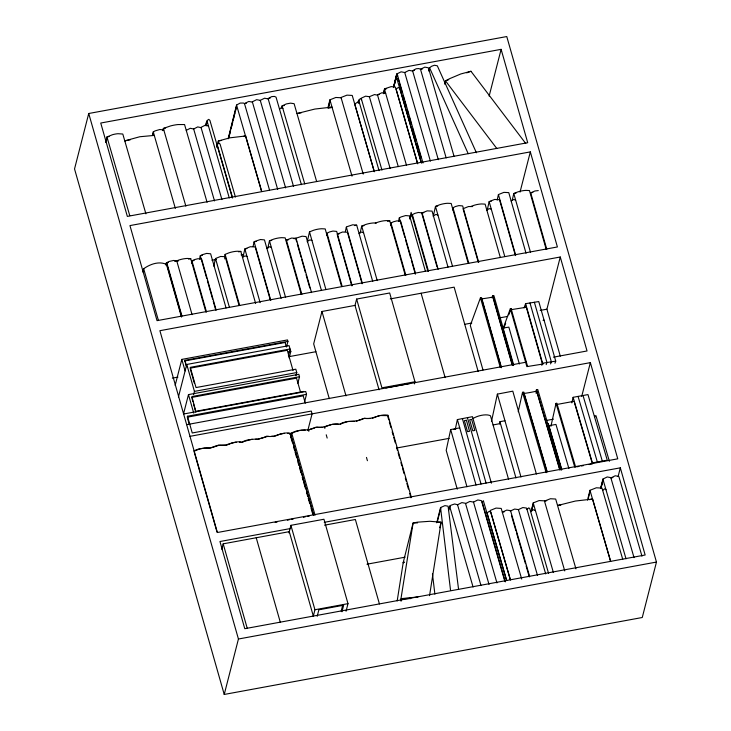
<?xml version="1.0" encoding="UTF-8"?>
<svg xmlns="http://www.w3.org/2000/svg" width="731" height="731" viewBox="0 0 731 731"><rect width="100%" height="100%" fill="white"/><g stroke="black" fill="none" stroke-linecap="round" stroke-linejoin="round"><path stroke-width="1.1" d="M397.171 600.964L403.22 562.568L413.097 522.985L417.565 522.162L429.919 521.285L441.113 522.226L429.545 595.664M459.726 427.845L450.671 429.581L446.193 450.342L457.259 489.185M455.267 429.325L457.368 419.585L472.454 416.679L491.406 483.191M491.488 421.376L497.372 394.119L512.797 391.158L536.399 474.017M499.456 423.907L499.931 421.705L504.957 420.736M518.215 411.736L522.537 392.309L523.78 392.081L547.09 471.349M535.96 391.917L536.435 389.751L537.733 389.513L561.353 469.869M536.097 393.333L536.591 391.131A63.222 27.467 -16.4 0 1 523.935 393.461L547.035 472.016M550.918 426.319L556.026 403.375L556.848 403.229L575.617 467.045M571.87 402.882L573.113 397.317L587.971 394.585L607.26 460.183L592.402 462.924L573.113 397.317M142.929 272.042L143.678 268.734C150.038 264.202 158.947 260.876 166.467 264.394L181.462 317.016M165.9 265.061L166.403 262.858L169.044 261.488L173.667 260.446L176.747 260.885L192.07 314.659M166.229 264.796L166.723 262.612L181.882 315.829M191.449 263.096L191.942 260.903L194.409 259.633L197.9 258.719L201.619 259.066L216.157 310.118M199.526 259.066L200.276 255.759L202.003 254.79L206.645 253.41L210.629 253.785L226.053 307.952M213.781 266.166L215.517 258.518L220.607 256.462L225.185 256.682L239.101 305.549M224.618 256.608L225.121 254.397L229.013 252.816A13.779 5.583 -15.9 0 1 237.319 251.245L240.81 251.418L255.649 303.502M224.691 258.865L225.185 256.682M243.094 256.663L244.848 248.933L250.294 246.731L255.192 246.959L270.187 299.591M253.109 246.274L254.105 241.86L254.955 241.358L260.483 239.521L264.458 239.896L281.115 298.367M267.71 248.558L269.465 240.828L273.357 239.247A13.779 5.583 -15.9 0 1 281.663 237.676L285.154 237.849L301.3 294.52M307.248 241.842L309.496 231.901L313.398 230.32A13.779 5.583 -15.9 0 1 321.695 228.748L325.194 228.922L341.605 286.561M326.519 235.428L327.013 233.244L329.48 231.965L332.961 231.06L336.68 231.407L352.15 285.711M345.343 231.553L346.348 227.14L347.188 226.628L352.717 224.792L356.691 225.166L372.728 281.462M360.2 232.732L361.699 226.107L365.591 224.527A13.779 5.583 -15.9 0 1 373.897 222.946L376.319 222.992M390.473 225.239L390.975 223.056L393.442 221.776L396.924 220.872L400.643 221.219L415.491 273.348M398.55 221.219L399.309 217.902L401.036 216.943L405.678 215.563L409.652 215.937L425.369 271.091M409.625 219.008L411.124 212.383L427.891 271.238M411.873 216.851L412.366 214.667L414.833 213.388L418.315 212.474L422.034 212.822L438.125 269.3M433.218 216.376L435.475 206.444L439.368 204.863A13.779 5.583 -15.9 0 1 447.664 203.282L451.164 203.456L468.205 263.27M452.489 209.961L452.982 207.778L455.45 206.507L458.94 205.594L462.659 205.941L478.741 262.42M487.148 210.482L489.149 201.646L494.604 199.444L499.501 199.673L515.428 255.594M497.162 200.093L498.414 194.574L503.869 192.372L508.767 192.609L526.037 253.255M512.267 200.166L513.774 193.541L517.667 191.961A13.779 5.583 -15.9 0 1 525.964 190.389L529.463 190.563L546.221 249.417M105.62 142.353L106.964 136.944L112.382 134.751A12.007 4.934 -16 0 1 118.002 133.718L122.799 134.029L145.908 213.836M106.58 140.379L107.119 138.205M152.45 135.189L153.263 131.9L155.063 130.904L159.824 129.506L163.863 129.954M152.706 135.39L153.611 132.357M162.821 130.611L163.36 128.446L170.515 125.942A21.363 8.781 -16 0 1 178.035 124.553L184.559 124.544L207.083 202.295M205.932 125.266C205.128 124.069 208.298 116.704 209.907 120.396L232.394 198.046M205.95 125.531L207.037 121.172M206.032 125.805L207.111 121.456M216.659 146.84L217.198 144.683M216.714 147.032L217.253 144.875M232.522 197.608L217.153 144.528L218.313 141.01L229.826 137.839L245.671 135.975L261.735 191.449M228.154 138.817L236.552 105.054L240.152 103.071L243.46 103.044L244.483 103.592L269.52 190.033M228.547 138.159L236.46 106.37M228.913 137.373L230.548 130.794M231.097 128.601L232.732 122.022M233.28 119.829L234.916 113.259M235.455 111.066L236.552 106.68M281.545 108.087L282.084 105.913L286.278 103.939L290.545 103.153L294.118 103.692L316.66 181.553M327.991 107.521L329.909 99.827L335.84 97.47L341.112 97.762M328.31 107.558L329.928 101.088M328.393 107.832L329.197 104.588M358.153 102.486C357.587 100.979 360.703 96.848 361.589 99.772M358.181 102.733L358.729 100.54M358.254 102.989L358.802 100.787M383.355 93.477L384.442 89.109L385.356 88.561L391.24 86.605L395.434 87.09L417.465 163.15M383.62 93.696L384.716 89.301L383.967 92.864M393.433 87.3L396.796 73.968L401.109 71.821L404.727 72.515L430.395 161.14M393.516 87.601L396.156 76.344M393.972 86.249L396.97 74.187M394.877 83.27L396.513 76.691M428.75 71.035L429.563 67.764L431.655 66.247L434.479 65.242L437.321 65.817L476.42 152.77M444.686 84.175L445.508 80.876L449.583 78.692L460.813 73.959L470.956 71.263L525.753 143.504M400.625 600.855L413.097 522.985L417.575 522.866M401.328 601.001L401.913 598.588L410.712 598.598M436.745 522.784L440.546 507.561L444.914 505.633L448.085 506.199L458.584 589.442M437.211 522.299L440.766 508.072M439.742 527.718L441.113 522.226L437.75 522.318M448.532 510.558L449.62 506.208L451.036 505.212L454.636 503.97L457.551 504.755L481.007 585.568M449.254 508.621L449.803 506.428L449.337 508.895M531.026 511.7L533.21 502.919L539.14 500.561L544.412 500.854L564.743 570.92M531.565 510.85L533.219 504.207M531.629 511.097L533.292 504.445M587.523 500.105L589.972 490.309L596.332 487.787L601.997 488.098L622.73 559.306M588.354 498.177L590.273 490.501M600.727 487.805L602.892 479.097L607.214 476.95L610.824 477.645L634.042 557.643M600.891 488.07L603.157 479.6M600.964 488.354L602.609 481.784M88.734 113.497L74.535 168.934L224.234 694.45L642.266 617.503L656.465 562.066L506.766 36.55L88.734 113.497L238.434 639.013L224.234 694.45M175.157 385.392L181.809 359.396L287.521 339.933L287.932 341.377L286.543 346.796M185.948 365.29L184.87 360.346L287.932 341.377M178.446 396.933L186.761 364.458L289.092 345.626L290.052 348.989L288.398 355.458M183.481 414.093L188.47 394.612L298.824 374.299L299.518 376.748L297.855 383.236M183.627 414.002L305.722 391.524L306.517 394.32L187.474 416.231L187.227 417.191L303.21 395.846L305.302 403.174M193.605 394.621L194.437 391.396L186.761 364.458M299.518 376.748L191.924 396.549L195.881 412.12L193.487 403.722M221.795 549.237L223.183 543.837L289.275 531.665L313.325 616.078M289.147 357.98L290.81 351.483L290.399 350.039M295.936 375.789L296.768 372.554L295.808 369.192L196.036 387.558L190.279 367.355L290.052 348.989M379.051 389.787L355.01 305.403L321.96 311.479L313.672 343.881L329.279 398.678M290.545 437.321L291.651 433.008C299.381 428.366 308.4 431.82 316.112 427.078C324.473 428.942 331.463 422.271 339.814 424.135C347.545 419.493 356.573 422.957 364.285 418.214C372.646 420.069 379.636 413.408 387.987 415.272M304.535 402.032L306.517 394.32M307.842 430.385L312.082 413.856L311.287 411.069L192.244 432.98L187.474 416.231M288.964 532.89L290.901 525.333L323.943 519.248L347.993 603.66L346.055 611.217M354.974 305.54L356.637 299.061L389.678 292.985L414.97 381.756L414.413 383.912M313.288 616.224L314.942 609.745L290.901 525.333M317.19 616.324L318.871 609.791L343.652 605.231L341.98 611.765M341.185 611.162L342.866 604.574M489.14 96.09L501.119 49.342L100.741 123.036L127.34 216.403L527.709 142.7L501.119 49.342M520.024 192.116L530.331 151.893L129.954 225.587L157.037 320.653L557.406 246.959L530.331 151.893M560.293 356.171L546.907 309.186L560.266 257.001L159.897 330.695L217.381 532.515L617.759 458.821L590.365 362.631L189.987 436.334M581.73 396.339L590.365 362.631M618.097 476.53L620.327 467.831L324.253 522.327M501.347 367.099L481.546 297.608L480.45 297.782L470.298 325.441L482.981 369.959M492 297.882L492.749 295.817L493.891 295.635L513.692 365.125M502.919 328.941L510.357 308.674L511.088 308.555L527.599 366.496M524.072 307.852L525.607 303.667L538.765 301.565L555.734 361.123L554.966 363.216M541.808 365.317L542.576 363.225L525.607 303.667M546.194 364.614L546.962 362.521L529.993 302.972M550.58 363.919L551.348 361.827L534.379 302.269M503.714 328.521L505.66 323.266M508.767 314.86L511.088 308.555M421.111 162.209L396.175 76.097L397.298 74.562L422.993 163.004M526.987 509.48L528.769 507.862L529.765 508.584L548.588 573.415M279.571 109.093L281.554 107.494L282.897 108.48M602.728 490.373L604.711 488.783L606.054 489.761M530.615 511.508L533.365 509.717L535.439 510.622M217.436 144.208L218.825 143.331L220.04 143.989L235.419 197.068M242.518 257.385L245.004 255.905L247.014 256.535M266.842 248.257L269.328 246.767L271.338 247.398M307.459 241.367L309.944 239.887L311.954 240.517M359.076 233.527L361.562 232.047L363.572 232.677M433.428 215.91L435.923 214.421L437.924 215.051M486.819 210.099L489.304 208.618L491.314 209.249M511.143 200.97L513.637 199.481L515.638 200.111M186.25 130.365L190.307 128.272L193.669 129.003L214.503 200.924M193.669 129.003L197.726 126.911L201.089 127.642M285.611 187.894L260.263 100.366L264.576 98.21L268.195 98.904M293.542 186.442L268.103 98.594L271.704 96.611L274.427 96.419L276.035 97.132L301.391 184.669M404.727 72.515L409.049 70.359L412.659 71.053M438.326 159.678L412.567 70.743L416.167 68.76L418.89 68.568L420.499 69.281L446.166 157.905M457.551 504.755L461.873 502.599L465.483 503.293L489.021 584.389M465.565 503.568L469.887 501.42L473.496 502.106L496.952 582.927M473.496 502.106L477.818 499.958L481.437 500.653L504.883 581.465M381.966 170.113L361.169 98.228L365.601 96.172L369.374 96.711L374.528 94.564L377.58 95.204M398.267 166.622L377.47 94.811L381.902 92.755L385.676 93.294M510.201 511.115L514.624 509.059L518.407 509.608L537.495 575.388M518.407 509.608L522.829 507.552L526.612 508.091L545.692 573.936M301.866 294.438L286.397 240.133L291.486 238.078L296.064 238.288L311.534 292.592M437.028 266.842L421.714 213.077L427.169 210.875L432.067 211.104L448.012 267.107M546.788 249.317L530.697 192.847L534.918 190.983L538.281 190.59M227.752 444.722L231.563 443.087L236.186 442.173M403.22 562.568L404.197 562.048M403.174 562.824L404.161 562.294M259.861 438.81L258.482 439.34M293.369 432.642L292.19 433.127M309.423 429.682L308.244 430.166M325.478 426.73L324.089 427.26M341.532 423.77L340.153 424.309M176.244 261.04L178.903 260.026A13.779 5.583 -15.9 0 1 187.209 258.445L190.709 258.628L205.914 312.027M375.277 223.183L377.936 222.178A13.779 5.583 -15.9 0 1 386.242 220.598L389.733 220.771L405.257 275.267M470.663 206.544L473.322 205.53A13.779 5.583 -15.9 0 1 481.619 203.949L485.119 204.132L500.269 257.312M244.821 441.222L252.241 439.221M260.885 438.262L268.295 436.261M294.383 432.094L299.993 430.303M310.437 429.143L315.107 427.58M326.492 426.191L331.161 424.629M342.556 423.231L347.225 421.668M360.465 419.548L356.207 421.358M376.529 416.597L372.262 418.397M448.688 79.679L445.508 80.876L496.879 148.603M466.716 72.862L470.956 71.263M227.186 444.987L226.363 445.252M243.24 442.027L242.427 442.301M308.509 431.098L309.122 430.879M324.564 428.138L325.176 427.927M361.397 419.192L363.28 418.717M377.452 416.231L379.334 415.756M287.374 520.225L289.312 519.732M303.438 517.265L305.375 516.78M193.925 450.99C201.655 446.349 210.674 449.812 218.386 445.069C226.747 446.924 233.737 440.263 242.089 442.127C249.819 437.485 258.847 440.939 266.559 436.197C274.911 438.061 281.91 431.4 290.262 433.264L313.672 515.456L290.207 433.264M194.254 451.164L199.444 448.998L204.982 447.984M210.309 448.204L215.499 446.047L221.036 445.024M274.536 436.389L279.726 434.223L284.359 433.309M453.796 429.417L455.815 429.033M493.078 424.958L500.452 423.541M437.714 206.014L435.475 206.444L452.507 266.248M256.179 241.468L254.105 241.86L270.772 300.359M516.013 193.121L513.774 193.541L530.532 252.396M271.704 240.408L269.465 240.828L285.611 297.508M354.626 225.559L356.691 225.166M421.714 213.077L423.788 212.684M530.697 192.847L532.844 192.436M202.35 255.357L200.276 255.759L206.754 278.502M168.468 262.466L166.403 262.858L181.717 316.624M174.682 261.278L176.747 260.885M286.397 240.133L288.544 239.722M293.917 238.699L296.064 238.288M491.223 201.253L489.149 201.646L504.765 256.453M176.134 261.396L178.373 260.967M188.461 259.048L190.709 258.628M363.947 225.678L361.699 226.107L377.223 280.603M387.485 221.201L389.733 220.771M246.914 248.54L244.848 248.933L260.145 302.643M238.571 251.839L240.81 251.418M194.09 260.501L191.942 260.903L206.489 311.954M339.147 233.81L337.082 234.203L342.528 232.01L347.426 232.239L362.11 283.765M412.567 70.743L414.55 70.377M422.481 68.915L420.499 69.281L424.821 67.124L428.43 67.819L454.097 156.452M268.103 98.594L270.086 98.228M246.466 103.226L244.483 103.592L248.805 101.445L252.423 102.139M396.175 76.097L397.737 75.805M109.074 136.56L106.964 136.944L129.762 215.636M284.277 105.511L282.084 105.913L304.754 183.929M165.59 128.035L163.36 128.446L185.875 206.169M386.635 88.707L384.442 89.109L406.463 165.169M130.228 139.849L124.773 140.855L139.849 136.734L154.223 135.427M377.47 94.811L379.526 94.427M301.428 112.72L297.051 113.524L314.86 109.056L332.048 107.082L327.68 107.886M328.731 107.914L330.988 107.759M221.594 140.407L218.313 141.01L218.944 143.185M243.478 136.377L245.671 135.975M211.917 260.227L216.403 259.404M241.075 254.863L243.322 254.452M390.263 298.915L454.152 287.155L478.193 371.54M184.715 360.959L285.127 342.474L286.36 346.805M190.069 368.186L287.283 350.295L293.04 370.489M288.581 351.894L290.81 351.483M172.324 378.137L177.935 377.105M288.964 356.664L315.874 351.712M465.035 324.262L471.769 323.02M499.803 317.857L507.652 316.413M540.172 310.428L546.907 309.186M194.437 391.396L296.768 372.554M191.696 397.426L296.53 378.137L300.423 391.77M196.109 411.242L303.703 391.441M414.97 381.756L381.92 387.832L356.637 299.061M385.84 387.887L410.63 383.327M186.661 424.665L526.475 362.119M553.394 357.167L587.039 350.971L560.266 257.001M557.196 404.407L574.045 401.31M396.44 448.057L449.145 438.362M546.715 420.398L553.449 419.165M576.741 466.844L578.989 466.424M581.227 466.012L583.475 465.601M589.095 464.569L591.342 464.158M290.609 528.522L219.958 541.525L244.784 628.697L645.153 555.003L620.327 467.831M324.527 525.178L355.367 519.503L379.416 603.916M612.889 477.553L610.906 477.919L615.228 475.771L618.837 476.457L641.973 556.181M546.724 500.689L544.485 501.1L550.416 498.743L555.679 499.035L575.946 568.855M504.372 511.773L502.325 512.148L506.747 510.092L510.53 510.64L529.619 576.421M559.791 505.103L557.598 505.505L575.416 501.037L592.603 499.063L610.641 561.244M589.323 499.666L592.603 499.063M558.621 505.541L560.805 505.139M366.962 564.204L405.093 557.177M314.942 609.745L347.993 603.66M238.434 639.013L656.465 562.066M511.398 309.633L526.311 307.248M543.06 320.333L544.111 320.169M502.425 328.155L508.858 327.123L519.357 363.974M542.576 363.225L555.734 361.123M543.234 363.992L526.868 366.606L510.357 308.674M273.75 436.535L271.685 436.279M289.869 434.525L289.805 433.574L287.74 433.319M257.687 439.486L255.631 439.23M241.632 442.438L239.576 442.182M225.577 445.398L221.858 445.069M209.523 448.35L205.804 448.021M380.275 415.528L386.772 415.61M364.221 418.479L370.242 418.488M348.157 421.431L354.179 421.449M332.102 424.391L338.124 424.4M316.952 427.242L322.069 427.361M300.898 430.203L305.192 430.111M307.276 516.424L309.14 516.214M291.212 519.385L293.085 519.174M275.158 522.336L277.022 522.126M410.137 598.415L401.173 598.652L417.995 596.953M472.719 206.553L468.507 206.544L463.052 208.737L478.357 262.466M260.263 100.366L256.645 99.672L252.332 101.819L277.679 189.356M208.436 126.015L205.073 125.284L201.016 127.377L221.922 199.563M359.533 103.172L357.459 102.267L354.718 104.058L374.254 171.511M429.563 67.764L468.205 153.684M609.389 461.316L595.966 415.683L594.769 415.902L595.034 416.798M583.018 395.489L602.307 461.097M578.066 396.403L597.355 462.01M574.365 402.388L592.457 463.947M556.026 403.375L574.794 467.2M568.919 468.571L555.944 424.419L548.67 425.762L561.655 469.905M548.259 423.487L561.728 469.284M536.435 389.751L560.065 470.106M536.591 391.131L559.69 469.686M522.537 392.309L546.158 472.665M602.892 479.097L626.028 558.831M589.972 490.309L610.595 561.408M533.21 502.919L553.404 572.528M396.796 73.968L397.426 76.161M398.057 78.345L399.007 81.634M399.647 83.818L401.867 91.476M403.128 95.852L404.079 99.142M404.718 101.326L406.299 106.799M407.569 111.176L408.519 114.456M409.15 116.649L411.37 124.307M412.64 128.683L413.591 131.964M414.221 134.157L415.811 139.621M417.072 143.998L418.662 149.471M419.292 151.655L420.873 157.128M421.476 163.141L399.83 88.396L398.258 87.537L396.092 89.081L417.739 163.826M511.472 515.501L515.931 530.852M516.561 533.045L525.47 563.738M526.11 565.931L529.29 576.896M521.715 579.089L501.21 508.42L496.047 508.082L490.218 510.439L510.402 580.021M510.375 579.637L490.803 512.203L489.24 511.353L487.065 512.897L506.638 580.323M369.374 96.711L390.171 168.532M506.583 580.496L483.346 500.698L482.222 502.224L505.331 581.876M358.702 100.302L379.069 170.652M374.336 171.748L352.232 95.432L346.96 95.14L341.03 97.488L363.216 174.079M449.62 506.208L473.076 587.03M329.909 99.827L352.013 176.144M236.552 105.054L261.588 191.495M207.01 120.935L229.269 197.937M153.263 131.9L175.358 208.417M498.414 194.574L515.693 255.238M526 306.17L542.503 364.111M502.425 327.214L510.85 356.783M511.472 358.976L513.345 365.546M505.514 338.992L506.437 342.245M509.836 354.17L510.759 357.413M492.749 295.817L512.55 365.308M512.157 364.87L492.831 297.042A56.406 22.853 -15.9 0 1 481.628 298.833L501.265 367.757M480.45 297.782L500.242 367.273M452.982 207.778L468.763 263.169M497.372 394.119L520.984 477.005M499.931 421.705L515.958 477.964M508.575 479.372L490.464 415.784A11.705 4.742 -15.9 0 0 472.975 418.516M412.366 214.667L428.457 271.146M467.429 417.648L486.06 483.072M462.403 418.616L481.035 484.041M457.368 419.585L476.018 485.028M421.102 293.232L445.142 377.625M399.309 217.902L404.864 237.401M405.477 239.567L410.721 257.988M411.343 260.154L415.354 274.235M450.671 429.581L466.963 486.773M390.975 223.056L405.824 275.194M346.348 227.14L362.393 283.473M337.393 235.3L351.757 285.739M387.942 415.281L411.398 497.464M387.795 416.515L388.737 419.804M389.358 422.006L390.921 427.498M392.172 431.884L393.114 435.183M393.735 437.376L395.307 442.867M396.549 447.262L397.49 450.561M398.121 452.754L399.683 458.246M400.935 462.641L401.867 465.93M402.498 468.123L404.06 473.615M405.312 478.01L406.253 481.309M406.875 483.502L408.437 488.993M409.689 493.388L410.941 497.774M327.013 233.244L342.172 286.461M309.496 231.901L325.916 289.531M321.421 290.39L306.088 236.57L302.113 236.195L296.585 238.032L295.744 238.534L296.676 241.833M366.478 457.423L367.419 460.713M321.96 311.479L346.001 395.873M297.307 244.026L301.053 257.193M301.684 259.386L305.43 272.553M306.061 274.755L309.807 287.923M326.236 434.781L327.168 438.07M291.651 433.008L315.061 515.2M290.691 436.699L292.254 442.191M293.506 446.577L294.447 449.876M295.068 452.069L296.64 457.56M297.892 461.955L298.824 465.254M299.454 467.447L301.017 472.939M302.269 477.334L303.21 480.623M303.831 482.825L305.394 488.308M306.645 492.703L307.587 496.002M308.208 498.195L309.78 503.686M311.022 508.082L312.905 514.67M225.121 254.397L239.667 305.448M215.517 258.518L229.433 307.395M207.376 280.667L212.62 299.089M213.242 301.254L215.709 309.926M256.225 537.751L280.275 622.163M190.371 369.246L194.309 383.071M184.87 360.346L186.716 366.843M181.809 359.396L185.098 370.937M191.997 398.477L192.893 401.63M188.47 394.612L193.733 413.106M187.529 418.242L189.311 424.519M223.183 543.837L247.224 628.249M143.678 268.734L158.362 320.26M194.236 452.087L217.025 532.086M440.546 507.561L450.561 590.456M432.45 573.89L434.899 594.184M466.396 420.279L464.386 420.663L467.52 431.674L469.53 431.29L466.396 420.279M471.659 419.43L469.649 419.813L472.783 430.833L474.794 430.44L471.659 419.43"/></g></svg>
